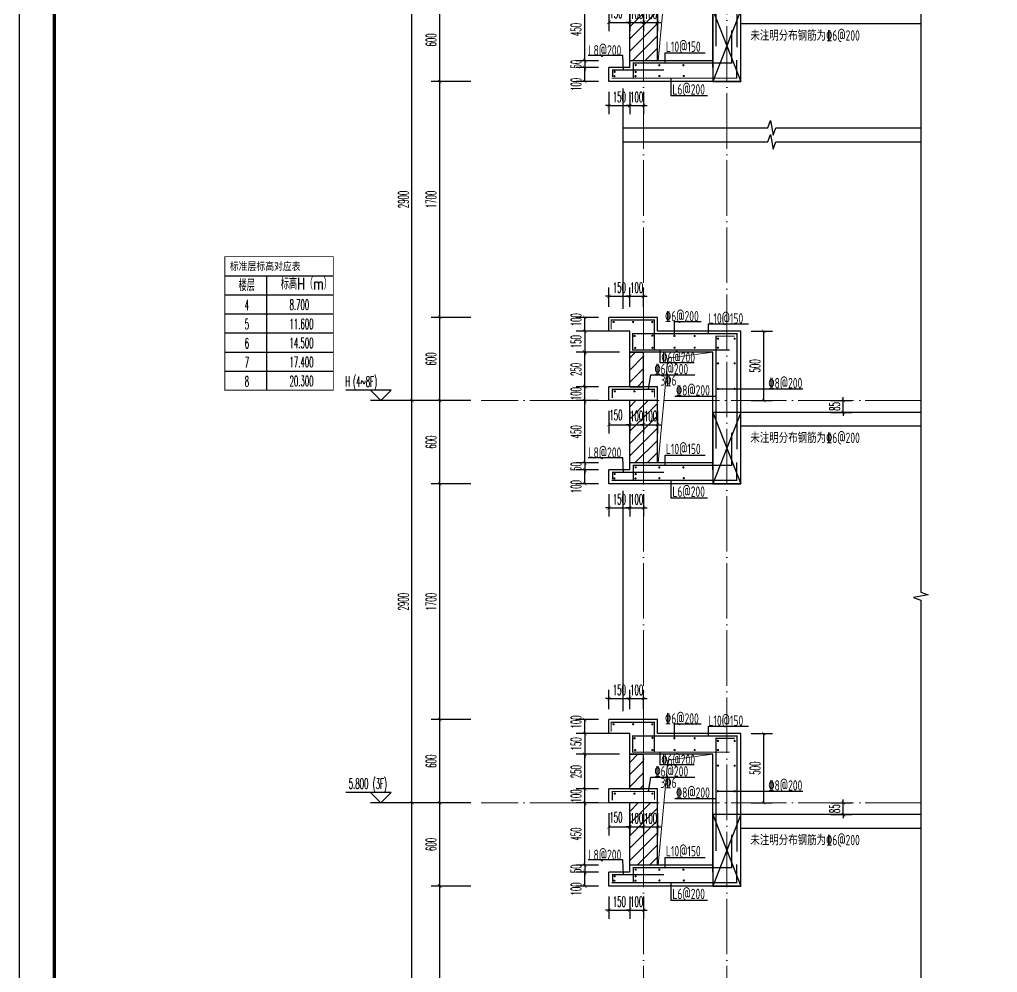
# Model space of a CAD drawing. Extents: x 826826 to 1642106, y -156213 to 399140.
# Drawn here: x 1490346 to 1497398, y 292344 to 299213 of the extents above; entities that cross this region are included whole.
import ezdxf

# ---------------------------------------------------------------- set-up
doc = ezdxf.new("R2010")
doc.units = 0
doc.header["$LTSCALE"] = 1000
doc.linetypes.add('DOTE', pattern=[2.42, 2, -0.2, 0.02, -0.2])
doc.layers.get('0').update_dxf_attribs({"linetype": 'CONTINUOUS'})
doc.layers.get('DEFPOINTS').update_dxf_attribs({"linetype": 'CONTINUOUS'})
for name, color, linetype in [('C-Sheet-图框', 101, 'CONTINUOUS'), ('DIM_ELEV', 3, 'CONTINUOUS'), ('DIM_SYMB', 3, 'CONTINUOUS'), ('PUB_DIM', 3, 'CONTINUOUS'), ('PUB_TEXT', 2, 'CONTINUOUS'), ('REIN', 6, 'CONTINUOUS'), ('S-大样-砼线', 7, 'CONTINUOUS'), ('S-引出线', 40, 'CONTINUOUS'), ('TEXT', 2, 'CONTINUOUS'), ('WALL', 5, 'CONTINUOUS'), ('yichutu', 7, 'CONTINUOUS'), ('看线', 251, 'CONTINUOUS')]:
    doc.layers.add(name, color=color, linetype=linetype)
for name, color, linetype, lineweight in [('DOTE', 251, 'DOTE', 9), ('PUB_HATCH', 8, 'CONTINUOUS', 9), ('图框', 9, 'CONTINUOUS', 18), ('立面-洞口示意', 152, 'CONTINUOUS', 13)]:
    doc.layers.add(name, color=color, linetype=linetype, lineweight=lineweight)
doc.styles.add('_TCH_DIM', font='SIMPLEX.shx', dxfattribs={"width": 0.7, "bigfont": 'GBCBIG.shx'})
doc.styles.add('_TCH_DIM_T3', font='SIMPLEX.shx', dxfattribs={"width": 0.494118, "bigfont": 'GBCBIG.shx'})
doc.styles.add('TSSD_REIN', font='tssdeng.shx', dxfattribs={"width": 0.7, "height": 300, "bigfont": 'tssdchn.shx'})
doc.styles.add('w', font='tssdeng.shx', dxfattribs={"width": 0.8, "bigfont": 'tssdchn.shx'})
doc.styles.add('宋体', font='', dxfattribs={"height": 50})
doc.styles.get('宋体').set_extended_font_data('SimSun')
doc.dimstyles.new('_TCH_ARCH&&25', dxfattribs={"dimtxt": 74.375, "dimasz": 25, "dimexe": 62.5, "dimexo": 75, "dimgap": 25, "dimtad": 1, "dimdec": 0, "dimzin": 0, "dimdsep": 46, "dimtxsty": '_TCH_DIM_T3', "dimblk": 'ARCHTICK', "dimcen": 0.09, "dimclrt": 7, "dimazin": 0, "dimtfac": 1, "dimtdec": 0, "dimtix": 1, "dimtmove": 2, "dimatfit": 3, "dimldrblk": 'ARCHTICK', "dimfxl": 0, "dimtolj": 1, "dimtzin": 0, "dimarcsym": 0})
pattern_1 = [(45, (0, 44.88), (-44.1941915, 44.1941915), [])]

# ---------------------------------------------------------------- blocks, each defined once
blk = doc.blocks.new('GFDDDDRG')
at = {"layer": '图框'}
blk.add_lwpolyline([(923310, -107437), (923310, -159999), (893610, -159999), (893610, -107437)], close=True, dxfattribs=at)
blk.add_lwpolyline([(923310, -107437), (923310, -159999), (893610, -159999), (893610, -107437)], close=True, dxfattribs=at)
at = {"layer": '图框', "const_width": 50}
blk.add_lwpolyline([(894110, -159499), (922810, -159499), (922810, -108687), (894110, -108687)], close=True, dxfattribs=at)
blk = doc.blocks.new('yct-1051-594-26275-14850-25-1002.0')
at = {"layer": 'yichutu', "color": 7}
blk.add_lwpolyline([(0, 0), (0, 14850), (26275, 14850), (26275, 0)], close=True, dxfattribs=at)
blk = doc.blocks.new('A$C29D55E6B')
at = {"layer": 'C-Sheet-图框', "color": 0}
for p, q in [((-1349.8, 900), (-567.1, 900)), ((-1349.8, 900), (-567.1, 900)), ((-1049.5, 900), (-1049.5, 75)), ((-1349.8, 762.5), (-567.1, 762.5)), ((-1349.8, 625), (-567.1, 625)), ((-1349.8, 487.5), (-567.1, 487.5)), ((-1349.8, 350), (-567.1, 350)), ((-1349.8, 212.5), (-567.1, 212.5))]:
    blk.add_line(p, q, dxfattribs=at)
at = {"layer": 'C-Sheet-图框', "color": 0, "const_width": 6}
blk.add_lwpolyline([(-1349.8, 75), (-567.1, 75), (-567.1, 1037.5), (-1349.8, 1037.5)], close=True, dxfattribs=at)
at = {"layer": 'DIM_ELEV'}
for p, q in [((-150, 6475), (-478, 6475)), ((-225, 6400), (-300, 6475)), ((-225, 6400), (-150, 6475)), ((200, 6400), (-300, 6400)), ((-150, 5875), (-478, 5875)), ((-225, 5800), (-300, 5875)), ((-225, 5800), (-150, 5875)), ((200, 5800), (-300, 5800)), ((-150, 75), (-478, 75)), ((-225, 0), (-300, 75)), ((-225, 0), (-150, 75)), ((200, 0), (-300, 0))]:
    blk.add_line(p, q, dxfattribs=at)
at = {"layer": 'DIM_ELEV', "color": 1}
for p, q in [((-150, 2975), (-478, 2975)), ((-225, 2900), (-300, 2975)), ((-225, 2900), (-150, 2975)), ((200, 2900), (-300, 2900))]:
    blk.add_line(p, q, dxfattribs=at)
at = {"layer": 'PUB_TEXT', "style": '_TCH_DIM'}
for s, height, width, p in [('26.700', 74.38, 0.494118, (-449.1, 6501.3)), ('26.100', 74.38, 0.494118, (-450.5, 5901.3)), ('(RF)', 74.38, 0.494118, (-251.8, 5900)), ('楼层', 84.4, 0.7, (-1250.7, 789.5)), ('标高H（m）', 84.4, 0.7, (-946.2, 800.6)), ('4', 74.4, 0.494118, (-1206.4, 651.3)), ('8.700', 74.38, 0.494118, (-883, 653.2)), ('5', 74.4, 0.494118, (-1206.4, 513.8)), ('11.600', 74.38, 0.494118, (-883, 515.7)), ('6', 74.4, 0.494118, (-1206.4, 376.3)), ('14.500', 74.38, 0.494118, (-883, 378.2)), ('7', 74.4, 0.494118, (-1206.4, 238.8)), ('17.400', 74.38, 0.494118, (-883, 240.7)), ('8', 74.4, 0.494118, (-1206.4, 101.3)), ('20.300', 74.38, 0.494118, (-883, 103.2)), ('H', 74.4, 0.494118, (-480.6, 101.2)), ('(4~8F)', 74.38, 0.494118, (-424.8, 100))]:
    blk.add_text(s, height=height, dxfattribs=dict(at, width=width)).set_placement(p)
at = {"layer": 'PUB_TEXT', "color": 1, "style": '_TCH_DIM', "width": 0.494118}
for s, p in [('23.200', (-449.1, 3001.3)), ('(9F)', (-243.7, 3000))]:
    blk.add_text(s, height=74.38, dxfattribs=at).set_placement(p)
at = {"layer": 'PUB_TEXT', "color": 2, "style": '宋体', "width": 0.8}
blk.add_text('标准层标高对应表', height=56.96, dxfattribs=at).set_placement((-1313.8, 939.9))
blk = doc.blocks.new('_ArchTick')
at = {"color": 0, "linetype": 'ByBlock', "const_width": 0.15}
blk.add_lwpolyline([(-0.5, -0.5), (0.5, 0.5)], dxfattribs=at)
blk = doc.blocks.new('*D2148')
at = {"layer": 'DEFPOINTS', "color": 0}
for p in [(1493376.2, 292966.4), (1493676.2, 292966.4), (1493676.2, 291266.4)]:
    blk.add_point(p, dxfattribs=at)
at = {"layer": 'PUB_DIM', "color": 0, "lineweight": -2}
for p, q in [((1493601.2, 292966.4), (1493313.7, 292966.4)), ((1493376.2, 291266.4), (1493376.2, 292966.4)), ((1493601.2, 291266.4), (1493313.7, 291266.4))]:
    blk.add_line(p, q, dxfattribs=at)
at = {"layer": 'PUB_DIM', "color": 0, "lineweight": -2, "xscale": 25, "yscale": 25, "zscale": 25}
for p, rotation in [((1493376.2, 292966.4), 90), ((1493376.2, 291266.4), 270)]:
    blk.add_blockref('_ArchTick', p, dxfattribs=dict(at, rotation=rotation))
at = {"layer": 'PUB_DIM', "color": 7, "insert": (1493314, 292116.4), "char_height": 74.38, "attachment_point": 5, "rotation": 90, "style": '_TCH_DIM_T3'}
blk.add_mtext('\\A1;1700', dxfattribs=at)
blk = doc.blocks.new('*D2149')
at = {"layer": 'DEFPOINTS', "color": 0}
for p in [(1493376.2, 293566.4), (1493676.2, 293566.4), (1493676.2, 292966.4)]:
    blk.add_point(p, dxfattribs=at)
at = {"layer": 'PUB_DIM', "color": 0, "lineweight": -2}
for p, q in [((1493601.2, 293566.4), (1493313.7, 293566.4)), ((1493376.2, 292966.4), (1493376.2, 293566.4)), ((1493601.2, 292966.4), (1493313.7, 292966.4))]:
    blk.add_line(p, q, dxfattribs=at)
at = {"layer": 'PUB_DIM', "color": 0, "lineweight": -2, "xscale": 25, "yscale": 25, "zscale": 25}
for p, rotation in [((1493376.2, 293566.4), 90), ((1493376.2, 292966.4), 270)]:
    blk.add_blockref('_ArchTick', p, dxfattribs=dict(at, rotation=rotation))
at = {"layer": 'PUB_DIM', "color": 7, "insert": (1493314, 293266.4), "char_height": 74.38, "attachment_point": 5, "rotation": 90, "style": '_TCH_DIM_T3'}
blk.add_mtext('\\A1;600', dxfattribs=at)
blk = doc.blocks.new('*D2150')
at = {"layer": 'DEFPOINTS', "color": 0}
for p in [(1493376.2, 294166.4), (1493676.2, 294166.4), (1493676.2, 293566.4)]:
    blk.add_point(p, dxfattribs=at)
at = {"layer": 'PUB_DIM', "color": 0, "lineweight": -2}
for p, q in [((1493601.2, 294166.4), (1493313.7, 294166.4)), ((1493376.2, 293566.4), (1493376.2, 294166.4)), ((1493601.2, 293566.4), (1493313.7, 293566.4))]:
    blk.add_line(p, q, dxfattribs=at)
at = {"layer": 'PUB_DIM', "color": 0, "lineweight": -2, "xscale": 25, "yscale": 25, "zscale": 25}
for p, rotation in [((1493376.2, 294166.4), 90), ((1493376.2, 293566.4), 270)]:
    blk.add_blockref('_ArchTick', p, dxfattribs=dict(at, rotation=rotation))
at = {"layer": 'PUB_DIM', "color": 7, "insert": (1493314, 293866.4), "char_height": 74.38, "attachment_point": 5, "rotation": 90, "style": '_TCH_DIM_T3'}
blk.add_mtext('\\A1;600', dxfattribs=at)
blk = doc.blocks.new('*D2151')
at = {"layer": 'DEFPOINTS', "color": 0}
for p in [(1493376.2, 295866.4), (1493676.2, 295866.4), (1493676.2, 294166.4)]:
    blk.add_point(p, dxfattribs=at)
at = {"layer": 'PUB_DIM', "color": 0, "lineweight": -2}
for p, q in [((1493601.2, 295866.4), (1493313.7, 295866.4)), ((1493376.2, 294166.4), (1493376.2, 295866.4)), ((1493601.2, 294166.4), (1493313.7, 294166.4))]:
    blk.add_line(p, q, dxfattribs=at)
at = {"layer": 'PUB_DIM', "color": 0, "lineweight": -2, "xscale": 25, "yscale": 25, "zscale": 25}
for p, rotation in [((1493376.2, 295866.4), 90), ((1493376.2, 294166.4), 270)]:
    blk.add_blockref('_ArchTick', p, dxfattribs=dict(at, rotation=rotation))
at = {"layer": 'PUB_DIM', "color": 7, "insert": (1493314, 295016.4), "char_height": 74.38, "attachment_point": 5, "rotation": 90, "style": '_TCH_DIM_T3'}
blk.add_mtext('\\A1;1700', dxfattribs=at)
blk = doc.blocks.new('*D2152')
at = {"layer": 'DEFPOINTS', "color": 0}
for p in [(1493376.2, 296466.4), (1493676.2, 296466.4), (1493676.2, 295866.4)]:
    blk.add_point(p, dxfattribs=at)
at = {"layer": 'PUB_DIM', "color": 0, "lineweight": -2}
for p, q in [((1493601.2, 296466.4), (1493313.7, 296466.4)), ((1493376.2, 295866.4), (1493376.2, 296466.4)), ((1493601.2, 295866.4), (1493313.7, 295866.4))]:
    blk.add_line(p, q, dxfattribs=at)
at = {"layer": 'PUB_DIM', "color": 0, "lineweight": -2, "xscale": 25, "yscale": 25, "zscale": 25}
for p, rotation in [((1493376.2, 296466.4), 90), ((1493376.2, 295866.4), 270)]:
    blk.add_blockref('_ArchTick', p, dxfattribs=dict(at, rotation=rotation))
at = {"layer": 'PUB_DIM', "color": 7, "insert": (1493314, 296166.4), "char_height": 74.38, "attachment_point": 5, "rotation": 90, "style": '_TCH_DIM_T3'}
blk.add_mtext('\\A1;600', dxfattribs=at)
blk = doc.blocks.new('*D2153')
at = {"layer": 'DEFPOINTS', "color": 0}
for p in [(1493376.2, 297066.4), (1493676.2, 297066.4), (1493676.2, 296466.4)]:
    blk.add_point(p, dxfattribs=at)
at = {"layer": 'PUB_DIM', "color": 0, "lineweight": -2}
for p, q in [((1493601.2, 297066.4), (1493313.7, 297066.4)), ((1493376.2, 296466.4), (1493376.2, 297066.4)), ((1493601.2, 296466.4), (1493313.7, 296466.4))]:
    blk.add_line(p, q, dxfattribs=at)
at = {"layer": 'PUB_DIM', "color": 0, "lineweight": -2, "xscale": 25, "yscale": 25, "zscale": 25}
for p, rotation in [((1493376.2, 297066.4), 90), ((1493376.2, 296466.4), 270)]:
    blk.add_blockref('_ArchTick', p, dxfattribs=dict(at, rotation=rotation))
at = {"layer": 'PUB_DIM', "color": 7, "insert": (1493314, 296766.4), "char_height": 74.38, "attachment_point": 5, "rotation": 90, "style": '_TCH_DIM_T3'}
blk.add_mtext('\\A1;600', dxfattribs=at)
blk = doc.blocks.new('*D2154')
at = {"layer": 'DEFPOINTS', "color": 0}
for p in [(1493376.2, 298766.4), (1493676.2, 298766.4), (1493676.2, 297066.4)]:
    blk.add_point(p, dxfattribs=at)
at = {"layer": 'PUB_DIM', "color": 0, "lineweight": -2}
for p, q in [((1493601.2, 298766.4), (1493313.7, 298766.4)), ((1493376.2, 297066.4), (1493376.2, 298766.4)), ((1493601.2, 297066.4), (1493313.7, 297066.4))]:
    blk.add_line(p, q, dxfattribs=at)
at = {"layer": 'PUB_DIM', "color": 0, "lineweight": -2, "xscale": 25, "yscale": 25, "zscale": 25}
for p, rotation in [((1493376.2, 298766.4), 90), ((1493376.2, 297066.4), 270)]:
    blk.add_blockref('_ArchTick', p, dxfattribs=dict(at, rotation=rotation))
at = {"layer": 'PUB_DIM', "color": 7, "insert": (1493314, 297916.4), "char_height": 74.38, "attachment_point": 5, "rotation": 90, "style": '_TCH_DIM_T3'}
blk.add_mtext('\\A1;1700', dxfattribs=at)
blk = doc.blocks.new('*D2155')
at = {"layer": 'DEFPOINTS', "color": 0}
for p in [(1493376.2, 299366.4), (1493676.2, 299366.4), (1493676.2, 298766.4)]:
    blk.add_point(p, dxfattribs=at)
at = {"layer": 'PUB_DIM', "color": 0, "lineweight": -2}
for p, q in [((1493601.2, 299366.4), (1493313.7, 299366.4)), ((1493376.2, 298766.4), (1493376.2, 299366.4)), ((1493601.2, 298766.4), (1493313.7, 298766.4))]:
    blk.add_line(p, q, dxfattribs=at)
at = {"layer": 'PUB_DIM', "color": 0, "lineweight": -2, "xscale": 25, "yscale": 25, "zscale": 25}
for p, rotation in [((1493376.2, 299366.4), 90), ((1493376.2, 298766.4), 270)]:
    blk.add_blockref('_ArchTick', p, dxfattribs=dict(at, rotation=rotation))
at = {"layer": 'PUB_DIM', "color": 7, "insert": (1493314, 299066.4), "char_height": 74.38, "attachment_point": 5, "rotation": 90, "style": '_TCH_DIM_T3'}
blk.add_mtext('\\A1;600', dxfattribs=at)
blk = doc.blocks.new('*D2162')
at = {"layer": 'DEFPOINTS', "color": 0}
for p in [(1493176.2, 293566.4), (1493676.2, 293566.4), (1493676.2, 290666.4)]:
    blk.add_point(p, dxfattribs=at)
at = {"layer": 'PUB_DIM', "color": 0, "lineweight": -2}
for p, q in [((1493601.2, 293566.4), (1493113.7, 293566.4)), ((1493176.2, 290666.4), (1493176.2, 293566.4)), ((1493601.2, 290666.4), (1493113.7, 290666.4))]:
    blk.add_line(p, q, dxfattribs=at)
at = {"layer": 'PUB_DIM', "color": 0, "lineweight": -2, "xscale": 25, "yscale": 25, "zscale": 25}
for p, rotation in [((1493176.2, 293566.4), 90), ((1493176.2, 290666.4), 270)]:
    blk.add_blockref('_ArchTick', p, dxfattribs=dict(at, rotation=rotation))
at = {"layer": 'PUB_DIM', "color": 7, "insert": (1493114, 292116.4), "char_height": 74.38, "attachment_point": 5, "rotation": 90, "style": '_TCH_DIM_T3'}
blk.add_mtext('\\A1;2900', dxfattribs=at)
blk = doc.blocks.new('*D2163')
at = {"layer": 'DEFPOINTS', "color": 0}
for p in [(1493176.2, 296466.4), (1493676.2, 296466.4), (1493676.2, 293566.4)]:
    blk.add_point(p, dxfattribs=at)
at = {"layer": 'PUB_DIM', "color": 0, "lineweight": -2}
for p, q in [((1493601.2, 296466.4), (1493113.7, 296466.4)), ((1493176.2, 293566.4), (1493176.2, 296466.4)), ((1493601.2, 293566.4), (1493113.7, 293566.4))]:
    blk.add_line(p, q, dxfattribs=at)
at = {"layer": 'PUB_DIM', "color": 0, "lineweight": -2, "xscale": 25, "yscale": 25, "zscale": 25}
for p, rotation in [((1493176.2, 296466.4), 90), ((1493176.2, 293566.4), 270)]:
    blk.add_blockref('_ArchTick', p, dxfattribs=dict(at, rotation=rotation))
at = {"layer": 'PUB_DIM', "color": 7, "insert": (1493114, 295016.4), "char_height": 74.38, "attachment_point": 5, "rotation": 90, "style": '_TCH_DIM_T3'}
blk.add_mtext('\\A1;2900', dxfattribs=at)
blk = doc.blocks.new('*D2164')
at = {"layer": 'DEFPOINTS', "color": 0}
for p in [(1493176.2, 299366.4), (1493676.2, 299366.4), (1493676.2, 296466.4)]:
    blk.add_point(p, dxfattribs=at)
at = {"layer": 'PUB_DIM', "color": 0, "lineweight": -2}
for p, q in [((1493601.2, 299366.4), (1493113.7, 299366.4)), ((1493176.2, 296466.4), (1493176.2, 299366.4)), ((1493601.2, 296466.4), (1493113.7, 296466.4))]:
    blk.add_line(p, q, dxfattribs=at)
at = {"layer": 'PUB_DIM', "color": 0, "lineweight": -2, "xscale": 25, "yscale": 25, "zscale": 25}
for p, rotation in [((1493176.2, 299366.4), 90), ((1493176.2, 296466.4), 270)]:
    blk.add_blockref('_ArchTick', p, dxfattribs=dict(at, rotation=rotation))
at = {"layer": 'PUB_DIM', "color": 7, "insert": (1493114, 297916.4), "char_height": 74.38, "attachment_point": 5, "rotation": 90, "style": '_TCH_DIM_T3'}
blk.add_mtext('\\A1;2900', dxfattribs=at)
blk = doc.blocks.new('*D2792')
at = {"layer": 'DEFPOINTS', "color": 0}
for p in [(1114128.3, 465143.4), (1114278.3, 465143.4), (1114278.3, 464969.7)]:
    blk.add_point(p, dxfattribs=at)
at = {"layer": 'PUB_DIM', "color": 0, "lineweight": -2}
for p, q in [((1114128.3, 465068.4), (1114128.3, 464907.2)), ((1114278.3, 465068.4), (1114278.3, 464907.2)), ((1114128.3, 464969.7), (1114278.3, 464969.7))]:
    blk.add_line(p, q, dxfattribs=at)
at = {"layer": 'PUB_DIM', "color": 0, "lineweight": -2, "xscale": 25, "yscale": 25, "zscale": 25, "rotation": 180}
blk.add_blockref('_ArchTick', (1114128.3, 464969.7), dxfattribs=at)
at = {"layer": 'PUB_DIM', "color": 0, "lineweight": -2, "xscale": 25, "yscale": 25, "zscale": 25}
blk.add_blockref('_ArchTick', (1114278.3, 464969.7), dxfattribs=at)
at = {"layer": 'PUB_DIM', "color": 7, "insert": (1114178.9, 465038.4), "char_height": 74.38, "attachment_point": 5, "style": '_TCH_DIM_T3'}
blk.add_mtext('\\A1;150', dxfattribs=at)
blk = doc.blocks.new('*D2793')
at = {"layer": 'DEFPOINTS', "color": 0}
for p in [(1114278.3, 465143.4), (1114378.3, 465143.4), (1114378.3, 464969.7)]:
    blk.add_point(p, dxfattribs=at)
at = {"layer": 'PUB_DIM', "color": 0, "lineweight": -2}
for p, q in [((1114278.3, 465068.4), (1114278.3, 464907.2)), ((1114378.3, 465068.4), (1114378.3, 464907.2)), ((1114278.3, 464969.7), (1114253.3, 464969.7)), ((1114278.3, 464969.7), (1114378.3, 464969.7)), ((1114378.3, 464969.7), (1114403.3, 464969.7))]:
    blk.add_line(p, q, dxfattribs=at)
at = {"layer": 'PUB_DIM', "color": 0, "lineweight": -2, "xscale": 25, "yscale": 25, "zscale": 25}
blk.add_blockref('_ArchTick', (1114278.3, 464969.7), dxfattribs=at)
at = {"layer": 'PUB_DIM', "color": 0, "lineweight": -2, "xscale": 25, "yscale": 25, "zscale": 25, "rotation": 180}
blk.add_blockref('_ArchTick', (1114378.3, 464969.7), dxfattribs=at)
at = {"layer": 'PUB_DIM', "color": 7, "insert": (1114328.3, 465031.8), "char_height": 74.38, "attachment_point": 5, "style": '_TCH_DIM_T3'}
blk.add_mtext('\\A1;100', dxfattribs=at)
blk = doc.blocks.new('*D2794')
at = {"layer": 'DEFPOINTS', "color": 0}
for p in [(1114378.3, 465143.4), (1114478.3, 465143.4), (1114478.3, 464969.7)]:
    blk.add_point(p, dxfattribs=at)
at = {"layer": 'PUB_DIM', "color": 0, "lineweight": -2}
for p, q in [((1114378.3, 465068.4), (1114378.3, 464907.2)), ((1114478.3, 465068.4), (1114478.3, 464907.2)), ((1114378.3, 464969.7), (1114353.3, 464969.7)), ((1114378.3, 464969.7), (1114478.3, 464969.7)), ((1114478.3, 464969.7), (1114503.3, 464969.7))]:
    blk.add_line(p, q, dxfattribs=at)
at = {"layer": 'PUB_DIM', "color": 0, "lineweight": -2, "xscale": 25, "yscale": 25, "zscale": 25}
blk.add_blockref('_ArchTick', (1114378.3, 464969.7), dxfattribs=at)
at = {"layer": 'PUB_DIM', "color": 0, "lineweight": -2, "xscale": 25, "yscale": 25, "zscale": 25, "rotation": 180}
blk.add_blockref('_ArchTick', (1114478.3, 464969.7), dxfattribs=at)
at = {"layer": 'PUB_DIM', "color": 7, "insert": (1114428.3, 465031.8), "char_height": 74.38, "attachment_point": 5, "style": '_TCH_DIM_T3'}
blk.add_mtext('\\A1;100', dxfattribs=at)
blk = doc.blocks.new('*D2795')
at = {"layer": 'DEFPOINTS', "color": 0}
for p in [(1115078.3, 465643.4), (1115244.2, 465643.4), (1115078.3, 465143.4)]:
    blk.add_point(p, dxfattribs=at)
at = {"layer": 'PUB_DIM', "color": 0, "lineweight": -2}
for p, q in [((1115153.3, 465643.4), (1115306.7, 465643.4)), ((1115244.2, 465143.4), (1115244.2, 465643.4)), ((1115153.3, 465143.4), (1115306.7, 465143.4))]:
    blk.add_line(p, q, dxfattribs=at)
at = {"layer": 'PUB_DIM', "color": 0, "lineweight": -2, "xscale": 25, "yscale": 25, "zscale": 25}
for p, rotation in [((1115244.2, 465643.4), 90), ((1115244.2, 465143.4), 270)]:
    blk.add_blockref('_ArchTick', p, dxfattribs=dict(at, rotation=rotation))
at = {"layer": 'PUB_DIM', "color": 7, "insert": (1115182, 465393.4), "char_height": 74.38, "attachment_point": 5, "rotation": 90, "style": '_TCH_DIM_T3'}
blk.add_mtext('\\A1;500', dxfattribs=at)
blk = doc.blocks.new('*D2796')
at = {"layer": 'DEFPOINTS', "color": 0}
for p in [(1113953.7, 465743.4), (1114128.3, 465743.4), (1114128.3, 465643.4)]:
    blk.add_point(p, dxfattribs=at)
at = {"layer": 'PUB_DIM', "color": 0, "lineweight": -2}
for p, q in [((1114053.3, 465743.4), (1113891.2, 465743.4)), ((1113953.7, 465643.4), (1113953.7, 465743.4)), ((1114053.3, 465643.4), (1113891.2, 465643.4))]:
    blk.add_line(p, q, dxfattribs=at)
at = {"layer": 'PUB_DIM', "color": 0, "lineweight": -2, "xscale": 25, "yscale": 25, "zscale": 25}
for p, rotation in [((1113953.7, 465743.4), 90), ((1113953.7, 465643.4), 270)]:
    blk.add_blockref('_ArchTick', p, dxfattribs=dict(at, rotation=rotation))
at = {"layer": 'PUB_DIM', "color": 7, "insert": (1113891.5, 465726.1), "char_height": 74.38, "attachment_point": 5, "rotation": 90, "style": '_TCH_DIM_T3'}
blk.add_mtext('\\A1;100', dxfattribs=at)
blk = doc.blocks.new('*D2797')
at = {"layer": 'DEFPOINTS', "color": 0}
for p in [(1113953.7, 465493.4), (1114128.3, 465493.4), (1114128.3, 465243.4)]:
    blk.add_point(p, dxfattribs=at)
at = {"layer": 'PUB_DIM', "color": 0, "lineweight": -2}
for p, q in [((1114053.3, 465493.4), (1113891.2, 465493.4)), ((1113953.7, 465243.4), (1113953.7, 465493.4)), ((1114053.3, 465243.4), (1113891.2, 465243.4))]:
    blk.add_line(p, q, dxfattribs=at)
at = {"layer": 'PUB_DIM', "color": 0, "lineweight": -2, "xscale": 25, "yscale": 25, "zscale": 25}
for p, rotation in [((1113953.7, 465493.4), 90), ((1113953.7, 465243.4), 270)]:
    blk.add_blockref('_ArchTick', p, dxfattribs=dict(at, rotation=rotation))
at = {"layer": 'PUB_DIM', "color": 7, "insert": (1113891.5, 465368.4), "char_height": 74.38, "attachment_point": 5, "rotation": 90, "style": '_TCH_DIM_T3'}
blk.add_mtext('\\A1;250', dxfattribs=at)
blk = doc.blocks.new('*D2798')
at = {"layer": 'DEFPOINTS', "color": 0}
for p in [(1113953.7, 465243.4), (1114128.3, 465243.4), (1114128.3, 465143.4)]:
    blk.add_point(p, dxfattribs=at)
at = {"layer": 'PUB_DIM', "color": 0, "lineweight": -2}
for p, q in [((1114053.3, 465243.4), (1113891.2, 465243.4)), ((1113953.7, 465243.4), (1113953.7, 465268.4)), ((1113953.7, 465143.4), (1113953.7, 465243.4)), ((1114053.3, 465143.4), (1113891.2, 465143.4)), ((1113953.7, 465143.4), (1113953.7, 465118.4))]:
    blk.add_line(p, q, dxfattribs=at)
at = {"layer": 'PUB_DIM', "color": 0, "lineweight": -2, "xscale": 25, "yscale": 25, "zscale": 25}
for p, rotation in [((1113953.7, 465243.4), 270), ((1113953.7, 465143.4), 90)]:
    blk.add_blockref('_ArchTick', p, dxfattribs=dict(at, rotation=rotation))
at = {"layer": 'PUB_DIM', "color": 7, "insert": (1113891.5, 465193.4), "char_height": 74.38, "attachment_point": 5, "rotation": 90, "style": '_TCH_DIM_T3'}
blk.add_mtext('\\A1;100', dxfattribs=at)
blk = doc.blocks.new('*D2799')
at = {"layer": 'DEFPOINTS', "color": 0}
for p in [(1113953.7, 465143.4), (1114128.3, 465143.4), (1114128.3, 464693.4)]:
    blk.add_point(p, dxfattribs=at)
at = {"layer": 'PUB_DIM', "color": 0, "lineweight": -2}
for p, q in [((1114053.3, 465143.4), (1113891.2, 465143.4)), ((1113953.7, 464693.4), (1113953.7, 465143.4)), ((1114053.3, 464693.4), (1113891.2, 464693.4))]:
    blk.add_line(p, q, dxfattribs=at)
at = {"layer": 'PUB_DIM', "color": 0, "lineweight": -2, "xscale": 25, "yscale": 25, "zscale": 25}
for p, rotation in [((1113953.7, 465143.4), 90), ((1113953.7, 464693.4), 270)]:
    blk.add_blockref('_ArchTick', p, dxfattribs=dict(at, rotation=rotation))
at = {"layer": 'PUB_DIM', "color": 7, "insert": (1113891.5, 464918.4), "char_height": 74.38, "attachment_point": 5, "rotation": 90, "style": '_TCH_DIM_T3'}
blk.add_mtext('\\A1;450', dxfattribs=at)
blk = doc.blocks.new('*D2800')
at = {"layer": 'DEFPOINTS', "color": 0}
for p in [(1113953.7, 464643.4), (1114128.3, 464643.4), (1114128.3, 464543.4)]:
    blk.add_point(p, dxfattribs=at)
at = {"layer": 'PUB_DIM', "color": 0, "lineweight": -2}
for p, q in [((1114053.3, 464643.4), (1113891.2, 464643.4)), ((1113953.7, 464543.4), (1113953.7, 464643.4)), ((1114053.3, 464543.4), (1113891.2, 464543.4))]:
    blk.add_line(p, q, dxfattribs=at)
at = {"layer": 'PUB_DIM', "color": 0, "lineweight": -2, "xscale": 25, "yscale": 25, "zscale": 25}
for p, rotation in [((1113953.7, 464643.4), 90), ((1113953.7, 464543.4), 270)]:
    blk.add_blockref('_ArchTick', p, dxfattribs=dict(at, rotation=rotation))
at = {"layer": 'PUB_DIM', "color": 7, "insert": (1113891.5, 464522.7), "char_height": 74.38, "attachment_point": 5, "rotation": 90, "style": '_TCH_DIM_T3'}
blk.add_mtext('\\A1;100', dxfattribs=at)
blk = doc.blocks.new('*D2801')
at = {"layer": 'DEFPOINTS', "color": 0}
for p in [(1114128.3, 464543.4), (1114278.3, 464543.4), (1114278.3, 464369.7)]:
    blk.add_point(p, dxfattribs=at)
at = {"layer": 'PUB_DIM', "color": 0, "lineweight": -2}
for p, q in [((1114128.3, 464468.4), (1114128.3, 464307.2)), ((1114278.3, 464468.4), (1114278.3, 464307.2)), ((1114128.3, 464369.7), (1114103.3, 464369.7)), ((1114128.3, 464369.7), (1114278.3, 464369.7)), ((1114278.3, 464369.7), (1114303.3, 464369.7))]:
    blk.add_line(p, q, dxfattribs=at)
at = {"layer": 'PUB_DIM', "color": 0, "lineweight": -2, "xscale": 25, "yscale": 25, "zscale": 25}
blk.add_blockref('_ArchTick', (1114128.3, 464369.7), dxfattribs=at)
at = {"layer": 'PUB_DIM', "color": 0, "lineweight": -2, "xscale": 25, "yscale": 25, "zscale": 25, "rotation": 180}
blk.add_blockref('_ArchTick', (1114278.3, 464369.7), dxfattribs=at)
at = {"layer": 'PUB_DIM', "color": 7, "insert": (1114203.3, 464431.8), "char_height": 74.38, "attachment_point": 5, "style": '_TCH_DIM_T3'}
blk.add_mtext('\\A1;150', dxfattribs=at)
blk = doc.blocks.new('*D2802')
at = {"layer": 'DEFPOINTS', "color": 0}
for p in [(1114278.3, 464543.4), (1114378.3, 464543.4), (1114378.3, 464369.7)]:
    blk.add_point(p, dxfattribs=at)
at = {"layer": 'PUB_DIM', "color": 0, "lineweight": -2}
for p, q in [((1114278.3, 464468.4), (1114278.3, 464307.2)), ((1114378.3, 464468.4), (1114378.3, 464307.2)), ((1114278.3, 464369.7), (1114253.3, 464369.7)), ((1114278.3, 464369.7), (1114378.3, 464369.7)), ((1114378.3, 464369.7), (1114403.3, 464369.7))]:
    blk.add_line(p, q, dxfattribs=at)
at = {"layer": 'PUB_DIM', "color": 0, "lineweight": -2, "xscale": 25, "yscale": 25, "zscale": 25}
blk.add_blockref('_ArchTick', (1114278.3, 464369.7), dxfattribs=at)
at = {"layer": 'PUB_DIM', "color": 0, "lineweight": -2, "xscale": 25, "yscale": 25, "zscale": 25, "rotation": 180}
blk.add_blockref('_ArchTick', (1114378.3, 464369.7), dxfattribs=at)
at = {"layer": 'PUB_DIM', "color": 7, "insert": (1114328.3, 464431.8), "char_height": 74.38, "attachment_point": 5, "style": '_TCH_DIM_T3'}
blk.add_mtext('\\A1;100', dxfattribs=at)
blk = doc.blocks.new('*D2803')
at = {"layer": 'DEFPOINTS', "color": 0}
for p in [(1114278.3, 465895.7), (1114128.3, 465743.4), (1114278.3, 465743.4)]:
    blk.add_point(p, dxfattribs=at)
at = {"layer": 'PUB_DIM', "color": 0, "lineweight": -2}
for p, q in [((1114128.3, 465818.4), (1114128.3, 465958.2)), ((1114278.3, 465818.4), (1114278.3, 465958.2)), ((1114128.3, 465895.7), (1114103.3, 465895.7)), ((1114128.3, 465895.7), (1114278.3, 465895.7)), ((1114278.3, 465895.7), (1114303.3, 465895.7))]:
    blk.add_line(p, q, dxfattribs=at)
at = {"layer": 'PUB_DIM', "color": 0, "lineweight": -2, "xscale": 25, "yscale": 25, "zscale": 25}
blk.add_blockref('_ArchTick', (1114128.3, 465895.7), dxfattribs=at)
at = {"layer": 'PUB_DIM', "color": 0, "lineweight": -2, "xscale": 25, "yscale": 25, "zscale": 25, "rotation": 180}
blk.add_blockref('_ArchTick', (1114278.3, 465895.7), dxfattribs=at)
at = {"layer": 'PUB_DIM', "color": 7, "insert": (1114203.3, 465957.9), "char_height": 74.38, "attachment_point": 5, "style": '_TCH_DIM_T3'}
blk.add_mtext('\\A1;150', dxfattribs=at)
blk = doc.blocks.new('*D2804')
at = {"layer": 'DEFPOINTS', "color": 0}
for p in [(1114378.3, 465895.7), (1114278.3, 465743.4), (1114378.3, 465743.4)]:
    blk.add_point(p, dxfattribs=at)
at = {"layer": 'PUB_DIM', "color": 0, "lineweight": -2}
for p, q in [((1114278.3, 465818.4), (1114278.3, 465958.2)), ((1114378.3, 465818.4), (1114378.3, 465958.2)), ((1114278.3, 465895.7), (1114253.3, 465895.7)), ((1114278.3, 465895.7), (1114378.3, 465895.7)), ((1114378.3, 465895.7), (1114403.3, 465895.7))]:
    blk.add_line(p, q, dxfattribs=at)
at = {"layer": 'PUB_DIM', "color": 0, "lineweight": -2, "xscale": 25, "yscale": 25, "zscale": 25}
blk.add_blockref('_ArchTick', (1114278.3, 465895.7), dxfattribs=at)
at = {"layer": 'PUB_DIM', "color": 0, "lineweight": -2, "xscale": 25, "yscale": 25, "zscale": 25, "rotation": 180}
blk.add_blockref('_ArchTick', (1114378.3, 465895.7), dxfattribs=at)
at = {"layer": 'PUB_DIM', "color": 7, "insert": (1114328.3, 465957.9), "char_height": 74.38, "attachment_point": 5, "style": '_TCH_DIM_T3'}
blk.add_mtext('\\A1;100', dxfattribs=at)
blk = doc.blocks.new('*D2805')
at = {"layer": 'DEFPOINTS', "color": 0}
for p in [(1115652.5, 465143.4), (1115818.5, 465143.4), (1115652.5, 465058.4)]:
    blk.add_point(p, dxfattribs=at)
at = {"layer": 'PUB_DIM', "color": 0, "lineweight": -2}
for p, q in [((1115727.5, 465143.4), (1115881, 465143.4)), ((1115818.5, 465143.4), (1115818.5, 465168.4)), ((1115818.5, 465058.4), (1115818.5, 465143.4)), ((1115727.5, 465058.4), (1115881, 465058.4)), ((1115818.5, 465058.4), (1115818.5, 465033.4))]:
    blk.add_line(p, q, dxfattribs=at)
at = {"layer": 'PUB_DIM', "color": 0, "lineweight": -2, "xscale": 25, "yscale": 25, "zscale": 25}
for p, rotation in [((1115818.5, 465143.4), 270), ((1115818.5, 465058.4), 90)]:
    blk.add_blockref('_ArchTick', p, dxfattribs=dict(at, rotation=rotation))
at = {"layer": 'PUB_DIM', "color": 7, "insert": (1115756.3, 465100.9), "char_height": 74.38, "attachment_point": 5, "rotation": 90, "style": '_TCH_DIM_T3'}
blk.add_mtext('\\A1;85', dxfattribs=at)
blk = doc.blocks.new('*D2806')
at = {"layer": 'DEFPOINTS', "color": 0}
for p in [(1114278.3, 465643.4), (1113953.7, 465493.4), (1114278.3, 465493.4)]:
    blk.add_point(p, dxfattribs=at)
at = {"layer": 'PUB_DIM', "color": 0, "lineweight": -2}
for p, q in [((1114203.3, 465643.4), (1113891.2, 465643.4)), ((1113953.7, 465643.4), (1113953.7, 465668.4)), ((1113953.7, 465643.4), (1113953.7, 465493.4)), ((1114203.3, 465493.4), (1113891.2, 465493.4)), ((1113953.7, 465493.4), (1113953.7, 465468.4))]:
    blk.add_line(p, q, dxfattribs=at)
at = {"layer": 'PUB_DIM', "color": 0, "lineweight": -2, "xscale": 25, "yscale": 25, "zscale": 25}
for p, rotation in [((1113953.7, 465643.4), 270), ((1113953.7, 465493.4), 90)]:
    blk.add_blockref('_ArchTick', p, dxfattribs=dict(at, rotation=rotation))
at = {"layer": 'PUB_DIM', "color": 7, "insert": (1113891.5, 465568.4), "char_height": 74.38, "attachment_point": 5, "rotation": 90, "style": '_TCH_DIM_T3'}
blk.add_mtext('\\A1;150', dxfattribs=at)
blk = doc.blocks.new('*D2791')
at = {"layer": 'DEFPOINTS', "color": 0}
for p in [(1113953.7, 464643.4), (1114128.3, 464693.4), (1114128.3, 464643.4)]:
    blk.add_point(p, dxfattribs=at)
at = {"layer": 'PUB_DIM', "color": 0, "lineweight": -2}
for p, q in [((1113953.7, 464693.4), (1113953.7, 464718.4)), ((1114053.3, 464693.4), (1113891.2, 464693.4)), ((1114053.3, 464643.4), (1113891.2, 464643.4)), ((1113953.7, 464693.4), (1113953.7, 464643.4)), ((1113953.7, 464643.4), (1113953.7, 464618.4))]:
    blk.add_line(p, q, dxfattribs=at)
at = {"layer": 'PUB_DIM', "color": 0, "lineweight": -2, "xscale": 25, "yscale": 25, "zscale": 25}
for p, rotation in [((1113953.7, 464693.4), 270), ((1113953.7, 464643.4), 90)]:
    blk.add_blockref('_ArchTick', p, dxfattribs=dict(at, rotation=rotation))
at = {"layer": 'PUB_DIM', "color": 7, "insert": (1113891.5, 464668.4), "char_height": 74.38, "attachment_point": 5, "rotation": 90, "style": '_TCH_DIM_T3'}
blk.add_mtext('\\A1;50', dxfattribs=at)
blk = doc.blocks.new('FSDFSFSFSFEFSFESF')
at = {"layer": 'PUB_HATCH'}
h = blk.add_hatch(dxfattribs=at)
h.set_pattern_fill('普通砖', color=256, scale=25, style=0)
h.set_pattern_definition(pattern_1)
h.paths.add_polyline_path([(1114378.3, 465493.4), (1114278.3, 465493.4), (1114278.3, 465243.4), (1114378.3, 465243.4)])
h = blk.add_hatch(dxfattribs=at)
h.set_pattern_fill('普通砖', color=256, scale=25, style=0)
h.set_pattern_definition(pattern_1)
h.paths.add_polyline_path([(1114278.3, 464693.4), (1114478.3, 464693.4), (1114478.3, 465143.4), (1114278.3, 465143.4)])
at = {"layer": 'REIN'}
for points in [[(1114144.1, 465657.4, 9, 9, 0), (1114144.1, 465724.6, 9, 9, 0), (1114456.2, 465724.6, 9, 9, 0), (1114456.2, 465508.6, 9, 9, 0), (1114298.9, 465508.6, 9, 9, 0), (1114298.9, 465625.9, 9, 9, 0), (1115051.5, 465625.9, 9, 9, 0), (1115051.5, 464790.8, 9, 9, 0)], [(1114900.4, 464796.4, 9, 9, 0), (1114900.4, 465607.6, 9, 9, 0), (1115035.2, 465607.6, 9, 9, 0)], [(1114148.9, 464567.6, 9, 9, 0), (1115049.3, 464567.6, 9, 9, 0), (1115049.3, 464699.1, 9, 9, 0)]]:
    blk.add_lwpolyline(points, format="xyseb", dxfattribs=at)
at = {"layer": 'REIN', "const_width": 8}
for points in [[(1114157.4, 465710, 1), (1114165.4, 465710, 1)], [(1114298.9, 465710, 1), (1114306.9, 465710, 1)], [(1114437.2, 465709.1, 1), (1114445.2, 465709.1, 1)], [(1114309.1, 465609.1, 1), (1114317.1, 465609.1, 1)], [(1114437.9, 465611.7, 1), (1114445.9, 465611.7, 1)], [(1114596.5, 465609.1, 1), (1114604.5, 465609.1, 1)], [(1114742.5, 465609.1, 1), (1114750.5, 465609.1, 1)], [(1114910.2, 465589.9, 1), (1114918.2, 465589.9, 1)], [(1115030.9, 465589.9, 1), (1115038.9, 465589.9, 1)], [(1114313.7, 465523, 1), (1114321.7, 465523, 1)], [(1114437.9, 465523.9, 1), (1114445.9, 465523.9, 1)], [(1114597.5, 465524.6, 1), (1114605.5, 465524.6, 1)], [(1114742.8, 465524.6, 1), (1114750.8, 465524.6, 1)], [(1114910.1, 465524.6, 1), (1114918.1, 465524.6, 1)], [(1114910.2, 465411.6, 1), (1114918.2, 465411.6, 1)], [(1115030.9, 465411.6, 1), (1115038.9, 465411.6, 1)], [(1114166.7, 465210, 1), (1114174.7, 465210, 1)], [(1114308.2, 465210, 1), (1114316.2, 465210, 1)], [(1114438.2, 465210, 1), (1114446.2, 465210, 1)], [(1114910.2, 465227.4, 1), (1114918.2, 465227.4, 1)], [(1115030.9, 465227.4, 1), (1115038.9, 465227.4, 1)], [(1114317.4, 464662, 1), (1114325.4, 464662, 1)], [(1114487.3, 464661.2, 1), (1114495.3, 464661.2, 1)], [(1114661.3, 464661.2, 1), (1114669.3, 464661.2, 1)], [(1114163.7, 464582, 1), (1114171.7, 464582, 1)], [(1114165.6, 464613.7, 1), (1114173.6, 464613.7, 1)], [(1114315.6, 464582.2, 1), (1114323.6, 464582.2, 1)], [(1114317, 464613.1, 1), (1114325, 464613.1, 1)], [(1114488.3, 464583.6, 1), (1114496.3, 464583.6, 1)], [(1114664.2, 464583.6, 1), (1114672.2, 464583.6, 1)]]:
    blk.add_lwpolyline(points, format="xyb", close=True, dxfattribs=at)
at = {"layer": 'REIN', "const_width": 9}
for points in [[(1114298.9, 465508.6), (1114999, 465508.6)], [(1114153.2, 465161.2), (1114153.2, 465225), (1114457.1, 465225), (1114457.1, 465167)], [(1114305, 464570.6), (1114305, 464676.3), (1115013.8, 464676.3), (1115013.8, 464913.2)], [(1114155, 464575.9), (1114155, 464626.3), (1114526, 464626.3)]]:
    blk.add_lwpolyline(points, dxfattribs=at)
at = {"layer": 'S-大样-砼线'}
for p, q in [((1114878.3, 465058.4), (1115078.3, 464543.4)), ((1115078.3, 465058.4), (1114878.3, 464543.4))]:
    blk.add_line(p, q, dxfattribs=at)
blk.add_lwpolyline([(1115078.3, 465058.4), (1114878.3, 465058.4), (1114878.3, 464543.4), (1115078.3, 464543.4)], close=True, dxfattribs=at)
at = {"layer": 'S-引出线'}
for p, q in [((1114600.5, 465609.1), (1114600.5, 465712.3)), ((1114600.5, 465712.3), (1114792.8, 465712.3)), ((1114495.7, 465508.6), (1114495.7, 465418.8)), ((1114495.7, 465418.8), (1114743.4, 465418.8)), ((1114914.2, 465227.4), (1115526, 465227.4)), ((1114603.2, 465174.4), (1114900.4, 465174.4)), ((1114533.7, 464750.3), (1114822.6, 464750.3)), ((1114533.7, 464676.3), (1114533.7, 464750.3)), ((1114574.8, 464567.6), (1114574.8, 464442.9)), ((1114574.8, 464442.9), (1114838.8, 464442.9))]:
    blk.add_line(p, q, dxfattribs=at)
for points in [[(1114847.1, 465625.9), (1114847.1, 465696.7), (1115134.9, 465696.7)], [(1114413.9, 465225), (1114430.1, 465328.4), (1114748.5, 465328.4)], [(1114233.6, 464626.3), (1114228.9, 464731.5), (1113978.7, 464731.5)]]:
    blk.add_lwpolyline(points, dxfattribs=at)
at = {"layer": 'WALL'}
for p, q in [((1114478.3, 465743.4), (1114128.3, 465743.4)), ((1114128.3, 465643.4), (1114128.3, 465743.4)), ((1114478.3, 465643.4), (1114478.3, 465743.4)), ((1114278.3, 465643.4), (1114128.3, 465643.4)), ((1114278.3, 465643.4), (1114278.3, 465643.4)), ((1114278.3, 465643.4), (1114278.3, 465643.4)), ((1114278.3, 465493.4), (1114278.3, 465643.4)), ((1115078.3, 465643.4), (1114478.3, 465643.4)), ((1115078.3, 465058.4), (1115078.3, 465643.4)), ((1114385, 465493.4), (1114278.3, 465493.4)), ((1114278.3, 465243.4), (1114278.3, 465493.4)), ((1114278.3, 465493.4), (1114378.3, 465493.4)), ((1114378.3, 465243.4), (1114378.3, 465493.4)), ((1114878.3, 465493.4), (1114385, 465493.4)), ((1114878.3, 465058.4), (1114878.3, 465493.4)), ((1114478.3, 465243.4), (1114128.3, 465243.4)), ((1114128.3, 465143.4), (1114128.3, 465243.4)), ((1114278.3, 465243.4), (1114378.3, 465243.4)), ((1114478.3, 465143.4), (1114478.3, 465243.4)), ((1114478.3, 465143.4), (1114128.3, 465143.4)), ((1114278.3, 464643.4), (1114278.3, 465143.4)), ((1114478.3, 464693.4), (1114478.3, 465143.4)), ((1114878.3, 464643.4), (1114878.3, 465058.4)), ((1116376.8, 465058.4), (1115078.3, 465058.4)), ((1116376.8, 464958.4), (1115078.3, 464958.4)), ((1115078.3, 464543.4), (1115078.3, 464958.4)), ((1114278.3, 464643.4), (1114128.3, 464643.4)), ((1114128.3, 464543.4), (1114128.3, 464643.4)), ((1114878.3, 464693.4), (1114278.3, 464693.4)), ((1114278.3, 464643.4), (1114278.3, 464693.4)), ((1115078.3, 464543.4), (1114128.3, 464543.4))]:
    blk.add_line(p, q, dxfattribs=at)
at = {"layer": '看线'}
blk.add_line((1114228.3, 467393.4), (1114228.3, 465805.1), dxfattribs=at)
at = {"layer": '立面-洞口示意'}
blk.add_lwpolyline([(1114482.9, 464693.4), (1114552.4, 465449.9), (1114878.3, 465493.4)], dxfattribs=at)
at = {"layer": 'TEXT', "width": 0.7}
for s, style, p in [('%%1326@200', 'w', (1114532.6, 465713.7)), ('L10@150', 'w', (1114846.1, 465698.2)), ('%%1326@200', 'w', (1114506, 465416.2)), ('%%1326@200', 'w', (1114456.2, 465332.9)), ('3%%1326', 'w', (1114499.6, 465250.8)), ('%%1328@200', 'w', (1115277.9, 465231.6)), ('%%1328@200', 'w', (1114611.2, 465179.4)), ('未注明分布钢筋为%%1326@200', 'TSSD_REIN', (1115148.1, 464837.8)), ('L8@200', 'TSSD_REIN', (1113981.5, 464730.9)), ('L10@150', 'TSSD_REIN', (1114539.1, 464757.4)), ('L6@200', 'TSSD_REIN', (1114586.1, 464449.3))]:
    blk.add_text(s, height=75, rotation=0, dxfattribs=dict(at, style=style)).set_placement(p)
at = {"layer": 'PUB_DIM'}
for p1, p2, distance, picture, middle in [((1114128.3, 465743.4), (1114278.3, 465743.4), 152.3, '*D2803', (1114203.3, 465957.9)), ((1114278.3, 465743.4), (1114378.3, 465743.4), 152.3, '*D2804', (1114328.3, 465957.9)), ((1115078.3, 465143.4), (1115078.3, 465643.4), -166, '*D2795', (1115182, 465393.4)), ((1114128.3, 465243.4), (1114128.3, 465493.4), 174.6, '*D2797', (1113891.5, 465368.4)), ((1114128.3, 465143.4), (1114128.3, 465243.4), 174.6, '*D2798', (1113891.5, 465193.4)), ((1114128.3, 464693.4), (1114128.3, 465143.4), 174.6, '*D2799', (1113891.5, 464918.4)), ((1114278.3, 465143.4), (1114378.3, 465143.4), -173.7, '*D2793', (1114328.3, 465031.8)), ((1114378.3, 465143.4), (1114478.3, 465143.4), -173.7, '*D2794', (1114428.3, 465031.8)), ((1115652.5, 465058.4), (1115652.5, 465143.4), -166, '*D2805', (1115756.3, 465100.9)), ((1114128.3, 464543.4), (1114278.3, 464543.4), -173.7, '*D2801', (1114203.3, 464431.8)), ((1114278.3, 464543.4), (1114378.3, 464543.4), -173.7, '*D2802', (1114328.3, 464431.8))]:
    dim = blk.add_aligned_dim(p1=p1, p2=p2, distance=distance, dimstyle='_TCH_ARCH&&25', dxfattribs=at)
    dim.commit()
    dim.dimension.update_dxf_attribs({"geometry": picture, "text_midpoint": middle})
for base, p1, p2, angle, picture, middle in [((1113953.7, 465743.4), (1114128.3, 465643.4), (1114128.3, 465743.4), 90, '*D2796', (1113891.5, 465726.1)), ((1114278.3, 464969.7), (1114128.3, 465143.4), (1114278.3, 465143.4), 360, '*D2792', (1114178.9, 465038.4)), ((1113953.7, 464643.4), (1114128.3, 464543.4), (1114128.3, 464643.4), 90, '*D2800', (1113891.5, 464522.7))]:
    dim = blk.add_linear_dim(base=base, p1=p1, p2=p2, angle=angle, dimstyle='_TCH_ARCH&&25', dxfattribs=at)
    dim.commit()
    dim.dimension.update_dxf_attribs({"geometry": picture, "text_midpoint": middle, "dimtype": 129})
for base, p1, p2, picture, middle in [((1113953.7, 465493.4), (1114278.3, 465643.4), (1114278.3, 465493.4), '*D2806', (1113891.5, 465568.4)), ((1113953.7, 464643.4), (1114128.3, 464693.4), (1114128.3, 464643.4), '*D2791', (1113891.5, 464668.4))]:
    dim = blk.add_linear_dim(base=base, p1=p1, p2=p2, angle=90, dimstyle='_TCH_ARCH&&25', dxfattribs=at)
    dim.commit()
    dim.dimension.update_dxf_attribs({"geometry": picture, "text_midpoint": middle})

msp = doc.modelspace()

# ---------------------------------------------------------------- linework, layer by layer
at = {"layer": 'DIM_ELEV'}
for p, q in [((1493026.2, 293641.38), (1492698.2, 293641.38)), ((1492951.2, 293566.38), (1492876.2, 293641.38)), ((1492951.2, 293566.38), (1493026.2, 293641.38)), ((1493376.2, 293566.38), (1492876.2, 293566.38))]:
    msp.add_line(p, q, dxfattribs=at)
at = {"layer": 'DIM_SYMB'}
msp.add_lwpolyline([(1496844.92, 303746.38), (1496844.92, 295084.51), (1496897.42, 295065.4), (1496792.42, 295046.88), (1496844.92, 295028.26), (1496844.92, 286366.38)], dxfattribs=at)
at = {"layer": 'DIM_SYMB', "color": 5}
for points in [[(1494696.39, 298432.53), (1495742.53, 298432.53), (1495761.64, 298485.03), (1495780.15, 298380.03), (1495798.78, 298432.53), (1496844.92, 298432.53)], [(1494696.39, 298332.53), (1495742.53, 298332.53), (1495761.64, 298385.03), (1495780.15, 298280.03), (1495798.78, 298332.53), (1496844.92, 298332.53)]]:
    msp.add_lwpolyline(points, dxfattribs=at)
at = {"layer": 'DOTE', "color": 1, "linetype": 'DOTE', "ltscale": 0.2}
for p, q in [((1494846.39, 286666.38), (1494846.39, 304346.39)), ((1495446.39, 286666.38), (1495446.39, 304346.39)), ((1496844.92, 296466.39), (1493676.2, 296466.39)), ((1496844.92, 293566.39), (1493676.2, 293566.39))]:
    msp.add_line(p, q, dxfattribs=at)
at = {"layer": 'S-大样-砼线'}
for p, q in [((1495346.39, 296381.39), (1495546.39, 295866.39)), ((1495546.39, 296381.39), (1495346.39, 295866.39)), ((1495346.39, 293481.39), (1495546.39, 292966.39)), ((1495546.39, 293481.39), (1495346.39, 292966.39))]:
    msp.add_line(p, q, dxfattribs=at)
for points in [[(1495546.39, 296381.39), (1495346.39, 296381.39), (1495346.39, 295866.39), (1495546.39, 295866.39)], [(1495546.39, 293481.39), (1495346.39, 293481.39), (1495346.39, 292966.39), (1495546.39, 292966.39)]]:
    msp.add_lwpolyline(points, close=True, dxfattribs=at)
at = {"layer": 'WALL'}
for p, q in [((1495346.39, 295966.39), (1495346.39, 296381.39)), ((1495546.39, 295866.39), (1495546.39, 296281.39)), ((1495346.39, 293066.39), (1495346.39, 293481.39)), ((1495546.39, 292966.39), (1495546.39, 293381.39)), ((1494746.39, 293066.39), (1494746.39, 293116.39))]:
    msp.add_line(p, q, dxfattribs=at)

# ---------------------------------------------------------------- block references
at = {"xscale": 0.5, "yscale": 0.5, "zscale": 0.5}
msp.add_blockref('GFDDDDRG', (1043541.4, 362492.89), dxfattribs=at)
for name, p in [('A$C29D55E6B', (1493176.2, 296466.38)), ('FSDFSFSFSFEFSFESF', (380468.12, -165776.99)), ('FSDFSFSFSFEFSFESF', (380468.12, -168676.99)), ('FSDFSFSFSFEFSFESF', (380468.12, -171576.99))]:
    msp.add_blockref(name, p)
at = {"layer": 'yichutu', "rotation": 270}
msp.add_blockref('yct-1051-594-26275-14850-25-1002.0', (1490346.29, 308774.41), dxfattribs=at)

# ---------------------------------------------------------------- texts
at = {"layer": 'PUB_TEXT', "style": '_TCH_DIM', "width": 0.494118}
for s, p in [('5.800', (1492720.1, 293667.63)), ('(3F)', (1492892.25, 293666.41))]:
    msp.add_text(s, height=74.375, dxfattribs=at).set_placement(p)

# ---------------------------------------------------------------- dimensions: what is measured, and where the dimension line sits
at = {"layer": 'PUB_DIM'}
for p1, p2, distance, picture, middle in [((1493676.2, 296466.38), (1493676.2, 299366.38), 500, '*D2164', (1493114.01, 297916.38)), ((1493676.2, 298766.38), (1493676.2, 299366.38), 300, '*D2155', (1493314.01, 299066.38)), ((1493676.2, 297066.38), (1493676.2, 298766.38), 300, '*D2154', (1493314.01, 297916.38)), ((1493676.2, 296466.38), (1493676.2, 297066.38), 300, '*D2153', (1493314.01, 296766.38)), ((1493676.2, 293566.38), (1493676.2, 296466.38), 500, '*D2163', (1493114.01, 295016.38)), ((1493676.2, 295866.38), (1493676.2, 296466.38), 300, '*D2152', (1493314.01, 296166.38)), ((1493676.2, 294166.38), (1493676.2, 295866.38), 300, '*D2151', (1493314.01, 295016.38)), ((1493676.2, 293566.38), (1493676.2, 294166.38), 300, '*D2150', (1493314.01, 293866.38)), ((1493676.2, 290666.38), (1493676.2, 293566.38), 500, '*D2162', (1493114.01, 292116.38)), ((1493676.2, 292966.38), (1493676.2, 293566.38), 300, '*D2149', (1493314.01, 293266.38)), ((1493676.2, 291266.38), (1493676.2, 292966.38), 300, '*D2148', (1493314.01, 292116.38))]:
    dim = msp.add_aligned_dim(p1=p1, p2=p2, distance=distance, dimstyle='_TCH_ARCH&&25', dxfattribs=at)
    dim.commit()
    dim.dimension.update_dxf_attribs({"geometry": picture, "text_midpoint": middle})

doc.saveas('drawing.dxf')
